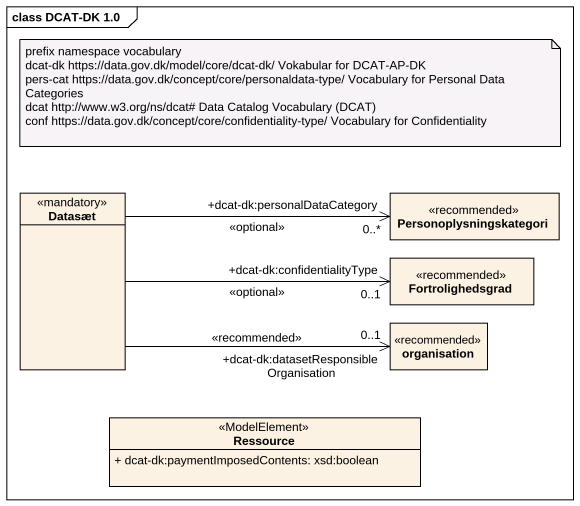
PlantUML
@startuml
mainframe class DCAT-DK 1.0
hide circle
hide empty members
skinparam classAttributeIconSize 0
class Datasæt <<mandatory>>
class Personoplysningskategori <<recommended>>
class Fortrolighedsgrad <<recommended>>
class organisation <<recommended>>
class Ressource <<ModelElement>> {
  + dcat-dk:paymentImposedContents: xsd:boolean
}
Datasæt -right-> "+dcat-dk:personalDataCategory\n0..*" Personoplysningskategori : <<optional>>
Datasæt -right-> "+dcat-dk:confidentialityType\n0..1" Fortrolighedsgrad : <<optional>>
Datasæt -right-> "+dcat-dk:datasetResponsibleOrganisation\n0..1" organisation : <<recommended>>
note as N1
  prefix namespace vocabulary
  dcat-dk https://data.gov.dk/model/core/dcat-dk/ Vokabular for DCAT-AP-DK
  pers-cat https://data.gov.dk/concept/core/personaldata-type/ Vocabulary for Personal Data Categories
  dcat http://www.w3.org/ns/dcat# Data Catalog Vocabulary (DCAT)
  conf https://data.gov.dk/concept/core/confidentiality-type/ Vocabulary for Confidentiality
end note
@enduml
